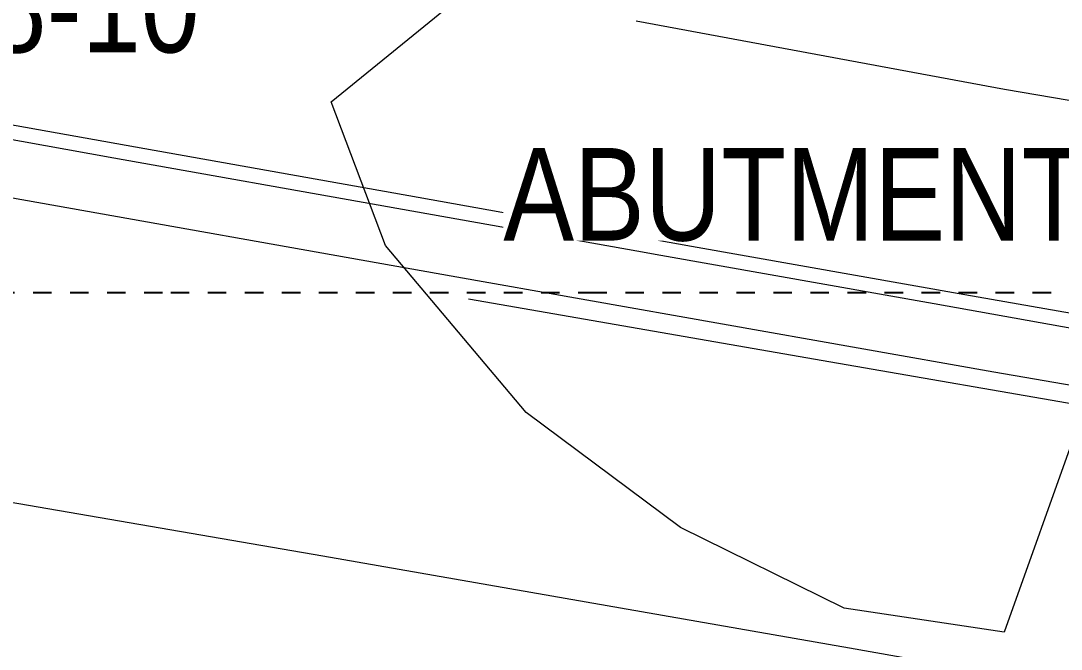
# Model space of a CAD drawing. Header units: metres. Extents: x -1147 to -802, y 5 to 567.
# Drawn here: x -1048.13 to -1042.51, y 536.18 to 539.57 of the extents above; entities that cross this region are included whole.
import ezdxf

# ---------------------------------------------------------------- set-up
doc = ezdxf.new("R2010")
doc.units = ezdxf.units.M
doc.linetypes.add('IMPORT-LNMK-LaneLine9 _3_', pattern=[0.012, 0.009, -0.003])
doc.layers.add('G-ANNO-TEXT', color=7, linetype='Continuous', lineweight=9)
doc.styles.add('Arial Narrow_3', font='ARIALN.TTF', dxfattribs={"height": 0.5})

# ---------------------------------------------------------------- blocks, each defined once
blk = doc.blocks.new('T2DPAA-T2D-PWA-SU-M2D-000002_dwg-40815123-DRG-2873010 - GENERAL ARRANGEMENT PLAN')
at = {"color": 254, "lineweight": 18, "true_color": 0xeaeaea}
for p, q in [((-177.545, 1094.8373), (-177.4208, 1093.3424)), ((-177.453, 1094.6894), (-177.3288, 1093.1944)), ((-177.819, 1094.3823), (-177.5685, 1091.4173)), ((-179.4329, 1094.201), (-179.2085, 1091.6991)), ((-177.4208, 1093.3424), (-177.2956, 1091.8474)), ((-177.3288, 1093.1944), (-177.2045, 1091.6994)), ((-177.5028, 1091.8035), (-176.8267, 1092.2865)), ((-176.8267, 1092.2865), (-175.7642, 1091.5138)), ((-177.2956, 1091.8474), (-177.1813, 1090.4838)), ((-178.179, 1090.8376), (-177.5028, 1091.8035)), ((-179.2085, 1091.6991), (-178.9591, 1088.8221)), ((-177.2045, 1091.6994), (-177.0803, 1090.2044)), ((-177.5685, 1091.4173), (-177.317, 1088.4514)), ((-177.6655, 1091.2963), (-177.4872, 1089.2743)), ((-178.5653, 1089.8717), (-178.179, 1090.8376)), ((-175.9811, 1090.8057), (-175.8271, 1088.7886)), ((-177.1813, 1090.4832), (-177.1703, 1090.3524)), ((-177.1703, 1090.3524), (-177.0441, 1088.8584)), ((-177.0803, 1090.2044), (-176.9531, 1088.7104)), ((-178.7585, 1088.9058), (-178.5653, 1089.8717)), ((-177.4872, 1089.2743), (-177.3088, 1087.2524)), ((-178.6619, 1088.0365), (-178.7585, 1088.9058)), ((-177.0441, 1088.8584), (-176.9179, 1087.3634)), ((-178.9591, 1088.8221), (-178.7096, 1085.9442)), ((-175.8271, 1088.7886), (-175.6227, 1086.5386)), ((-176.9531, 1088.7104), (-176.8268, 1087.2155)), ((-177.317, 1088.4514), (-177.0986, 1085.9694)), ((-177.5028, 1087.9399), (-178.6619, 1088.0365))]:
    blk.add_line(p, q, dxfattribs=at)
blk = doc.blocks.new('T2DPAA-T2D-PWA-SU-M2D-000100_Survey_rvt-1-DRG-2873010 - GENERAL ARRANGEMENT PLAN')
at = {"color": 254, "lineweight": 18, "true_color": 0xe1e1e1, "rotation": 75.11694444444437}
blk.add_blockref('T2DPAA-T2D-PWA-SU-M2D-000002_dwg-40815123-DRG-2873010 - GENERAL ARRANGEMENT PLAN', (-45.8213, 429.4778), dxfattribs=at)
blk = doc.blocks.new('T2DPAA-T2D-C3S-RW-M2D-100010_dwg-40802999-DRG-2873010 - GENERAL ARRANGEMENT PLAN')
at = {"color": 254, "linetype": 'IMPORT-LNMK-LaneLine9 _3_', "lineweight": 25, "true_color": 0xd5d5d5}
for p, q in [((40.6571, -580.8905), (41.3619, -583.5427)), ((41.3619, -583.5427), (41.9413, -585.7227)), ((41.9413, -585.7227), (42.6462, -588.375))]:
    blk.add_line(p, q, dxfattribs=at)
blk = doc.blocks.new('T2DPAA-T2D-PWC-RW-M2D-100010_RoadDesign_rvt-1-DRG-2873010 - GENERAL ARRANGEMENT PLAN')
at = {"color": 254, "lineweight": 18, "true_color": 0xe3e3e3, "rotation": 75.11694444444437}
blk.add_blockref('T2DPAA-T2D-C3S-RW-M2D-100010_dwg-40802999-DRG-2873010 - GENERAL ARRANGEMENT PLAN', (-1722.337, 648.0105), dxfattribs=at)

msp = doc.modelspace()

# ---------------------------------------------------------------- block references
at = {"lineweight": 5}
msp.add_blockref('T2DPAA-T2D-PWC-RW-M2D-100010_RoadDesign_rvt-1-DRG-2873010 - GENERAL ARRANGEMENT PLAN', (100.4304, 0), dxfattribs=at)
at = {"color": 254, "lineweight": 5, "true_color": 0xe1e1e1}
msp.add_blockref('T2DPAA-T2D-PWA-SU-M2D-000100_Survey_rvt-1-DRG-2873010 - GENERAL ARRANGEMENT PLAN', (100.4304, 0), dxfattribs=at)

# ---------------------------------------------------------------- next in the draw order: texts
at = {"layer": 'G-ANNO-TEXT', "char_height": 0.5, "attachment_point": 1, "style": 'Arial Narrow_3', "bg_fill": 3, "box_fill_scale": 1, "bg_fill_color": 256, "bg_fill_true_color": 13158600, "bg_fill_transparency": 0}
for s, insert in [('BRP-C3S-BR08-10', (-1052.0929, 539.9)), ('ABUTMENT B1', (-1045.5202, 538.8838))]:
    msp.add_mtext(s, dxfattribs=dict(at, insert=insert))

doc.saveas('drawing.dxf')
